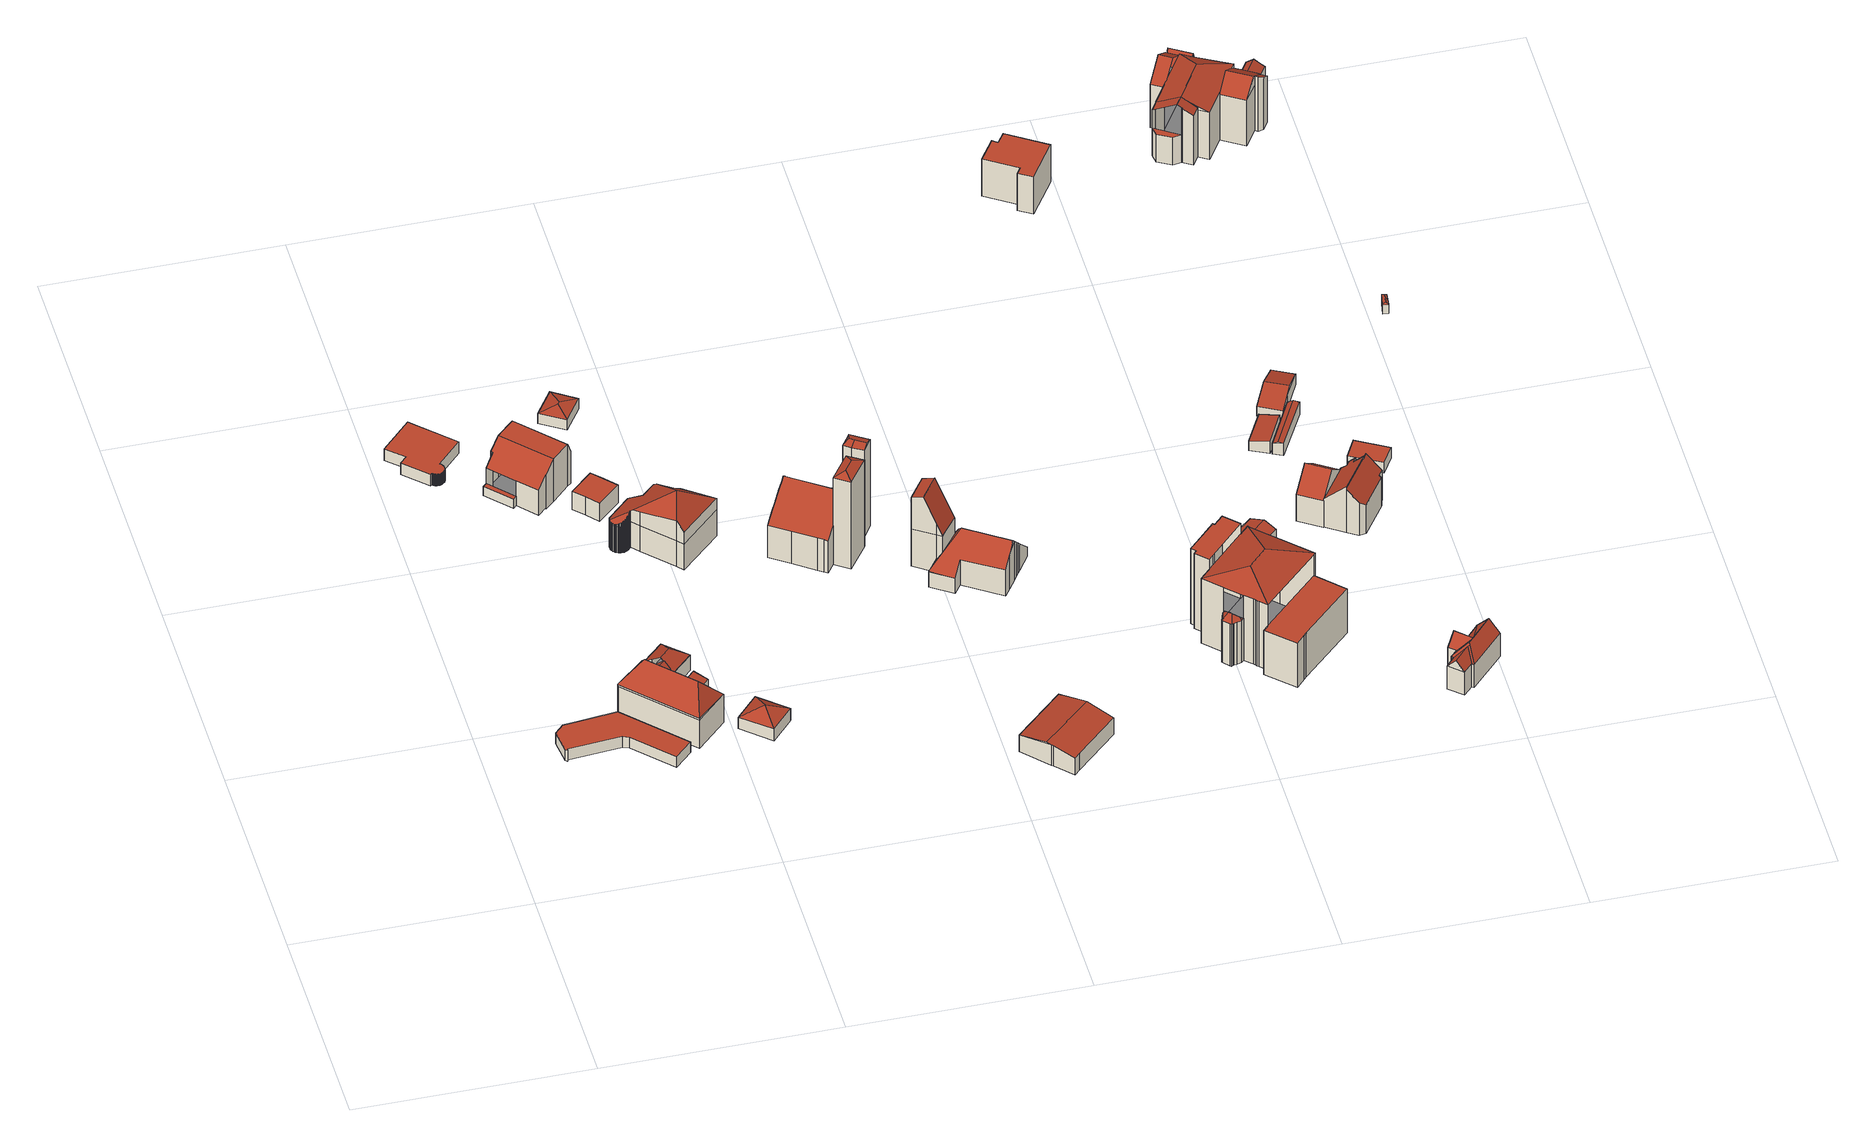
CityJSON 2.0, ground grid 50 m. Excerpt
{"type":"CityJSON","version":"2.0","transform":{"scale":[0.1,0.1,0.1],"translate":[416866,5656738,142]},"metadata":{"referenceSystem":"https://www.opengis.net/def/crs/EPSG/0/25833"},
"CityObjects":{
"building1":{"type":"Building","attributes":{"Dachtyp_tdc":"tdcPolyFlatRoof","Gemeindeschluessel":14612000,"Dachneigung":0,"QualitaetDacherkennung":47,"Geometrietyp2DReferenz":"3000","measuredHeight":2.87,"function":"31001_9998","roofType":"1000"},"geometry":[{"type":"Solid","lod":"2","boundaries":[[[[0,1,2,3]],[[1,4,5,2]],[[4,6,7,5]],[[6,8,9,7]],[[8,10,11,9]],[[10,12,13,11]],[[12,14,15,13]],[[14,16,17,15]],[[16,18,19,17]],[[18,0,3,19]],[[18,16,14,12,10,8,6,4,1,0]],[[3,2,5,7,9,11,13,15,17,19]]]],"semantics":{"surfaces":[{"type":"WallSurface"},{"type":"RoofSurface"},{"type":"GroundSurface"}],"values":[[0,0,0,0,0,0,0,0,0,0,1,2]]}}]},
"building2":{"type":"Building","attributes":{"Dachtyp_tdc":"tdcPolyFlatRoof","Gemeindeschluessel":14612000,"Dachneigung":0,"QualitaetDacherkennung":0,"Geometrietyp2DReferenz":"3000","BezugspunktDach":"2000","measuredHeight":3,"function":"31001_9998"},"geometry":[{"type":"MultiSurface","lod":"2","boundaries":[[[20,21,22,23,24,25,26,27,28,29,30,31,32,33,34,35,36,37,38,39,40,41,42,43,44,45,46,47,48,49,50,51,52,53,54,55,56,57,58,59,60,61,62,63,64,65,66,67,68,69,70,71,72,73]],[[73,72,74,75]],[[72,71,76,74]],[[71,70,77,76]],[[70,69,78,77]],[[69,68,79,78]],[[68,67,80,79]],[[67,66,81,80]],[[66,65,82,81]],[[65,64,83,82]],[[64,63,84,83]],[[63,62,85,84]],[[62,61,86,85]],[[61,60,87,86]],[[60,59,88,87]],[[59,58,89,88]],[[58,57,90,89]],[[57,56,91,90]],[[56,55,92,91]],[[55,54,93,92]],[[54,53,94,93]],[[53,52,95,94]],[[52,51,96,95]],[[51,50,97,96]],[[50,49,98,97]],[[49,48,99,98]],[[48,47,100,99]],[[47,46,101,100]],[[46,45,102,101]],[[45,44,103,102]],[[44,43,104,103]],[[43,42,105,104]],[[42,41,106,105]],[[41,40,107,106]],[[40,39,108,107]],[[39,38,109,108]],[[38,37,110,109]],[[37,36,111,110]],[[36,35,112,111]],[[35,34,113,112]],[[34,33,114,113]],[[33,32,115,114]],[[32,31,116,115]],[[31,30,117,116]],[[30,29,118,117]],[[29,28,119,118]],[[28,27,120,119]],[[27,26,121,120]],[[26,25,122,121]],[[25,24,123,122]],[[24,23,124,123]],[[23,22,125,124]],[[22,21,126,125]],[[21,20,127,126]],[[20,73,75,127]],[[75,74,76,77,78,79,80,81,82,83,84,85,86,87,88,89,90,91,92,93,94,95,96,97,98,99,100,101,102,103,104,105,106,107,108,109,110,111,112,113,114,115,116,117,118,119,120,121,122,123,124,125,126,127]]],"semantics":{"surfaces":[{"type":"RoofSurface"},{"type":"WallSurface"},{"type":"GroundSurface"}],"values":[0,1,1,1,1,1,1,1,1,1,1,1,1,1,1,1,1,1,1,1,1,1,1,1,1,1,1,1,1,1,1,1,1,1,1,1,1,1,1,1,1,1,1,1,1,1,1,1,1,1,1,1,1,1,1,2]}}]},
"building3":{"type":"Building","attributes":{"Gemeindeschluessel":14612000,"Geometrietyp2DReferenz":"3000","function":"31001_9998","roofType":"9999"},"children":["building3-1","building3-2","building3-3"]},
"building3-1":{"type":"BuildingPart","attributes":{"Dachtyp_tdc":"tdcHipAndGableRoof","Dachneigung":36.96,"QualitaetDacherkennung":63,"Geometrietyp2DReferenz":"3000","measuredHeight":6.62,"roofType":"5000"},"parents":["building3"],"geometry":[{"type":"MultiSurface","lod":"2","boundaries":[[[128,129,130,131]],[[129,132,133,130]],[[134,135,136,137,138]],[[135,128,131,136]],[[139,128,140]],[[128,135,141,142,140]],[[143,139,140,142,144,145]],[[129,139,143,132]],[[134,141,135]],[[128,139,129]],[[131,130,133,137,136]]],"semantics":{"surfaces":[{"type":"WallSurface"},{"type":"RoofSurface"},{"type":"GroundSurface"}],"values":[0,0,0,0,1,1,1,0,0,0,2]}}]},
"building3-2":{"type":"BuildingPart","attributes":{"Dachtyp_tdc":"tdcGableRoof","Dachneigung":42.47,"QualitaetDacherkennung":65,"Geometrietyp2DReferenz":"3000","measuredHeight":6.14,"roofType":"3100"},"parents":["building3"],"geometry":[{"type":"MultiSurface","lod":"2","boundaries":[[[146,138,137,147]],[[143,148,149,133,132]],[[138,146,150,151,144,152]],[[148,143,145,151,150]],[[147,137,133,149]]],"semantics":{"surfaces":[{"type":"WallSurface"},{"type":"RoofSurface"},{"type":"GroundSurface"}],"values":[0,0,1,1,2]}}]},
"building3-3":{"type":"BuildingPart","attributes":{"Dachtyp_tdc":"tdcHipRoof","Dachneigung":49.27,"QualitaetDacherkennung":69,"Geometrietyp2DReferenz":"3000","measuredHeight":12.83,"roofType":"3200"},"parents":["building3"],"geometry":[{"type":"MultiSurface","lod":"2","boundaries":[[[153,154,146,147,155]],[[156,157,158,149,148]],[[157,159,160,158]],[[159,161,162,160]],[[161,163,164,162]],[[163,153,155,164]],[[154,165,166]],[[167,161,168]],[[165,167,168,166]],[[161,159,157,156,154,166,168]],[[161,167,163]],[[163,167,165,153]],[[153,165,154]],[[155,147,149,158,160,162,164]]],"semantics":{"surfaces":[{"type":"WallSurface"},{"type":"RoofSurface"},{"type":"GroundSurface"}],"values":[0,0,0,0,0,0,1,1,1,1,0,0,0,2]}}]},
"building4":{"type":"Building","attributes":{"Dachtyp_tdc":"tdcGableRoof","Gemeindeschluessel":14612000,"Dachneigung":67.98,"QualitaetDacherkennung":19,"Geometrietyp2DReferenz":"3000","measuredHeight":6.85,"function":"31001_9998","roofType":"3100"},"geometry":[{"type":"Solid","lod":"2","boundaries":[[[[169,170,171,172]],[[170,173,174,171]],[[173,175,176,174]],[[175,169,172,176]],[[173,170,177]],[[169,175,178]],[[170,169,178,177]],[[175,173,177,178]],[[172,171,174,176]]]],"semantics":{"surfaces":[{"type":"WallSurface"},{"type":"RoofSurface"},{"type":"GroundSurface"}],"values":[[0,0,0,0,0,0,1,1,2]]}}]},
"building5":{"type":"Building","attributes":{"Gemeindeschluessel":14612000,"Geometrietyp2DReferenz":"3000","function":"31001_9998","roofType":"9999"},"children":["building5-1","building5-2"]},
"building5-1":{"type":"BuildingPart","attributes":{"Dachtyp_tdc":"tdcPolyFlatRoof","Dachneigung":0,"QualitaetDacherkennung":47,"Geometrietyp2DReferenz":"3000","measuredHeight":2.46,"roofType":"1000"},"parents":["building5"],"geometry":[{"type":"MultiSurface","lod":"2","boundaries":[[[179,180,181,182]],[[180,183,184,181]],[[183,185,186,184]],[[185,183,180,179]],[[182,181,184,186]]],"semantics":{"surfaces":[{"type":"WallSurface"},{"type":"RoofSurface"},{"type":"GroundSurface"}],"values":[0,0,0,1,2]}}]},
"building5-2":{"type":"BuildingPart","attributes":{"Dachtyp_tdc":"tdcCutGableRoof","Dachneigung":41.18,"QualitaetDacherkennung":24,"Geometrietyp2DReferenz":"3000","measuredHeight":10.98,"roofType":"9999"},"parents":["building5"],"geometry":[{"type":"MultiSurface","lod":"2","boundaries":[[[187,188,189,190]],[[188,191,192,189]],[[191,193,179,182,192]],[[194,195,196,186,185]],[[195,197,198,196]],[[197,199,200,198]],[[199,201,202,200]],[[201,203,204,202]],[[203,205,206,204]],[[205,207,208,206]],[[207,209,210,208]],[[209,187,190,210]],[[199,197,195,194,193,191,188,187,209]],[[207,205,203,201]],[[209,207,201,199]],[[190,189,192,182,186,196,198,200,202,204,206,208,210]]],"semantics":{"surfaces":[{"type":"WallSurface"},{"type":"RoofSurface"},{"type":"GroundSurface"}],"values":[0,0,0,0,0,0,0,0,0,0,0,0,1,1,1,2]}}]},
"building6":{"type":"Building","attributes":{"Dachtyp_tdc":"tdcTentRoof","Gemeindeschluessel":14612000,"Dachneigung":27.76,"QualitaetDacherkennung":77,"Geometrietyp2DReferenz":"3000","measuredHeight":5.11,"function":"31001_9998","roofType":"3500"},"geometry":[{"type":"Solid","lod":"2","boundaries":[[[[211,212,213,214]],[[212,215,216,213]],[[215,217,218,216]],[[217,211,214,218]],[[212,211,219]],[[215,212,219]],[[217,215,219]],[[211,217,219]],[[214,213,216,218]]]],"semantics":{"surfaces":[{"type":"WallSurface"},{"type":"RoofSurface"},{"type":"GroundSurface"}],"values":[[0,0,0,0,1,1,1,1,2]]}}]},
"building7":{"type":"Building","attributes":{"Dachtyp_tdc":"tdcPolyFlatRoof","Gemeindeschluessel":14612000,"Dachneigung":0,"QualitaetDacherkennung":71,"Geometrietyp2DReferenz":"3000","measuredHeight":4.69,"function":"31001_9998","roofType":"1000"},"geometry":[{"type":"Solid","lod":"2","boundaries":[[[[220,221,222,223]],[[221,224,225,222]],[[224,226,227,225]],[[226,228,229,227]],[[228,230,231,229]],[[230,220,223,231]],[[230,228,226,224,221,220]],[[223,222,225,227,229,231]]]],"semantics":{"surfaces":[{"type":"WallSurface"},{"type":"RoofSurface"},{"type":"GroundSurface"}],"values":[[0,0,0,0,0,0,1,2]]}}]},
"building8":{"type":"Building","attributes":{"Dachtyp_tdc":"tdcFreeFormRoof","Gemeindeschluessel":14612000,"Dachneigung":14.37,"QualitaetDacherkennung":17,"Geometrietyp2DReferenz":"3000","measuredHeight":3.48,"function":"31001_9998","roofType":"5000"},"geometry":[{"type":"Solid","lod":"2","boundaries":[[[[232,233,234,235]],[[233,236,237,234]],[[236,238,239,237]],[[238,232,235,239]],[[240,241,238,236]],[[240,236,233]],[[241,240,233,232]],[[241,232,238]],[[235,234,237,239]]]],"semantics":{"surfaces":[{"type":"WallSurface"},{"type":"RoofSurface"},{"type":"GroundSurface"}],"values":[[0,0,0,0,1,1,1,1,2]]}}]},
"building9":{"type":"Building","attributes":{"Dachtyp_tdc":"tdcFreeFormRoof","Gemeindeschluessel":14612000,"Dachneigung":35.08,"QualitaetDacherkennung":24,"Geometrietyp2DReferenz":"3000","measuredHeight":15.14,"function":"31001_9998","roofType":"5000"},"geometry":[{"type":"Solid","lod":"2","boundaries":[[[[242,243,244,245]],[[243,246,247,244]],[[246,248,249,247]],[[248,250,251,249]],[[250,252,253,251]],[[252,254,255,253]],[[254,256,257,255]],[[256,258,259,257]],[[258,260,261,259]],[[260,262,263,261]],[[262,264,265,263]],[[264,266,267,265]],[[266,268,269,267]],[[268,270,271,269]],[[270,272,273,271]],[[272,274,275,273]],[[274,276,277,275]],[[276,278,279,277]],[[278,280,281,279]],[[280,282,283,281]],[[282,284,285,283]],[[284,286,287,285]],[[286,288,289,287]],[[288,290,291,289]],[[290,292,293,291]],[[292,294,295,293]],[[294,296,297,295]],[[296,298,299,297]],[[298,300,301,299]],[[300,302,303,301]],[[284,304,305,286]],[[286,305,306,288]],[[288,306,307,290]],[[290,307,308,292]],[[292,308,309,294]],[[294,309,310,296]],[[296,310,311,298]],[[298,311,312,300]],[[300,312,313,302]],[[302,313,314,315]],[[315,314,316,317]],[[317,316,318,319]],[[319,318,320,321]],[[321,320,322,323]],[[323,322,324,325]],[[325,324,326,327]],[[327,326,328,329]],[[254,330,331,256]],[[332,333,334,335]],[[333,336,337,334]],[[336,338,339,337]],[[338,242,245,339]],[[302,315,340,303]],[[315,317,341,340]],[[317,319,342,341]],[[319,321,343,342]],[[321,323,344,343]],[[323,325,345,344]],[[325,327,346,345]],[[327,329,347,346]],[[329,348,349,347]],[[348,350,351,349]],[[350,352,353,351]],[[352,354,355,353]],[[354,356,357,355]],[[356,358,359,357]],[[358,360,361,359]],[[360,362,363,361]],[[362,364,365,363]],[[364,366,367,365]],[[366,368,369,367]],[[368,332,335,369]],[[243,370,371,246]],[[242,372,370,243]],[[338,373,372,242]],[[336,374,373,338]],[[333,375,376,374,336]],[[252,377,330,254]],[[329,328,378,348]],[[348,378,379,350]],[[350,379,380,352]],[[352,380,381,354]],[[354,381,382,356]],[[356,382,383,358]],[[358,383,384,360]],[[360,384,385,362]],[[362,385,386,364]],[[368,387,332]],[[377,388,389,390,376,375,387,368,366,386,385,384,383,382,381,380,379,378,328,330]],[[373,374,376,390,372]],[[372,390,371,370]],[[331,330,328,326,324,322,320,318,316,314,313,312,311,310,309,308,307,306,305,304,391,392,393,394,395,396,397,398,399,400,401,402,403,404]],[[389,405,371,390]],[[246,371,405,248]],[[248,405,389,388,250]],[[256,331,404,258]],[[258,404,403,260]],[[260,403,402,262]],[[262,402,401,264]],[[264,401,400,266]],[[266,400,399,268]],[[399,398,268]],[[268,398,397,270]],[[270,397,396,272]],[[272,396,395,274]],[[274,395,394,276]],[[276,394,393,278]],[[278,393,392,280]],[[280,392,391,282]],[[282,391,304,284]],[[250,388,377,252]],[[364,386,366]],[[335,334,337,339,245,244,247,249,251,253,255,257,259,261,263,265,267,269,271,273,275,277,279,281,283,285,287,289,291,293,295,297,299,301,303,340,341,342,343,344,345,346,347,349,351,353,355,357,359,361,363,365,367,369]],[[332,387,375,333]]]],"semantics":{"surfaces":[{"type":"WallSurface"},{"type":"RoofSurface"},{"type":"GroundSurface"}],"values":[[0,0,0,0,0,0,0,0,0,0,0,0,0,0,0,0,0,0,0,0,0,0,0,0,0,0,0,0,0,0,0,0,0,0,0,0,0,0,0,0,0,0,0,0,0,0,0,0,0,0,0,0,0,0,0,0,0,0,0,0,0,0,0,0,0,0,0,0,0,0,0,0,0,0,0,0,0,0,0,0,0,0,0,0,0,0,0,0,1,1,1,1,1,0,0,0,0,0,0,0,0,0,0,0,0,0,0,0,0,0,0,0,2,0]]}}]},
"building10":{"type":"Building","attributes":{"Gemeindeschluessel":14612000,"Geometrietyp2DReferenz":"3000","function":"31001_9998","roofType":"9999"},"children":["building10-1","building10-2"]},
"building10-1":{"type":"BuildingPart","attributes":{"Dachtyp_tdc":"tdcGableRoof","Dachneigung":31.93,"QualitaetDacherkennung":18,"Geometrietyp2DReferenz":"3000","measuredHeight":13.85,"roofType":"3100"},"parents":["building10"],"geometry":[{"type":"MultiSurface","lod":"2","boundaries":[[[406,407,408,409]],[[407,410,411,408]],[[410,412,413,411]],[[412,414,415,413]],[[414,416,417,415]],[[416,418,419,417]],[[418,420,421,419]],[[420,422,423,421]],[[422,424,425,423]],[[424,426,427,425]],[[426,428,429,427]],[[428,430,431,429]],[[430,432,433,431]],[[432,434,435,433]],[[434,436,437,435]],[[438,439,440,441]],[[439,406,409,440]],[[442,436,434,432,430,428,426,424]],[[424,422,420,418,416,414,412,410,407,406,439,438,442]],[[409,408,411,413,415,417,419,421,423,425,427,429,431,433,435,437,443,441,440]]],"semantics":{"surfaces":[{"type":"WallSurface"},{"type":"RoofSurface"},{"type":"GroundSurface"}],"values":[0,0,0,0,0,0,0,0,0,0,0,0,0,0,0,0,0,1,1,2]}}]},
"building10-2":{"type":"BuildingPart","attributes":{"Dachtyp_tdc":"tdcFreeFormRoof","Dachneigung":26.96,"QualitaetDacherkennung":7,"Geometrietyp2DReferenz":"3000","measuredHeight":23.5,"roofType":"5000"},"parents":["building10"],"geometry":[{"type":"MultiSurface","lod":"2","boundaries":[[[444,445,438,441,446]],[[447,448,449,437,436]],[[448,450,451,449]],[[450,444,446,451]],[[452,445,444]],[[453,452,444,450]],[[450,448,454,453]],[[454,447,445,452,453]],[[447,454,448]],[[446,441,443,437,449,451]]],"semantics":{"surfaces":[{"type":"WallSurface"},{"type":"RoofSurface"},{"type":"GroundSurface"}],"values":[0,0,0,0,1,1,1,1,0,2]}}]},
"building11":{"type":"Building","attributes":{"Dachtyp_tdc":"tdcFreeFormRoof","Gemeindeschluessel":14612000,"Dachneigung":19.35,"QualitaetDacherkennung":6,"Geometrietyp2DReferenz":"3000","measuredHeight":23.19,"function":"31001_9998","roofType":"5000"},"geometry":[{"type":"Solid","lod":"2","boundaries":[[[[455,456,457,458]],[[456,459,460,457]],[[459,461,462,460]],[[461,463,464,462]],[[463,465,466,464]],[[465,455,458,466]],[[467,468,465,463]],[[467,463,461]],[[469,468,467,461,459]],[[456,469,459]],[[469,456,455]],[[468,469,455,465]],[[458,457,460,462,464,466]]]],"semantics":{"surfaces":[{"type":"WallSurface"},{"type":"RoofSurface"},{"type":"GroundSurface"}],"values":[[0,0,0,0,0,0,1,0,1,1,1,1,2]]}}]},
"building12":{"type":"Building","attributes":{"Dachtyp_tdc":"tdcFreeFormRoof","Gemeindeschluessel":14612000,"Dachneigung":11.47,"QualitaetDacherkennung":89,"Geometrietyp2DReferenz":"3000","measuredHeight":5.58,"function":"31001_9998","roofType":"5000"},"geometry":[{"type":"Solid","lod":"2","boundaries":[[[[470,471,472,473]],[[471,474,475,472]],[[474,476,477,475]],[[476,478,479,477]],[[478,480,481,479]],[[480,482,483,481]],[[482,470,473,483]],[[484,485,471,470]],[[476,474,485,484,482,480,478]],[[470,482,484]],[[474,471,485]],[[473,472,475,477,479,481,483]]]],"semantics":{"surfaces":[{"type":"WallSurface"},{"type":"RoofSurface"},{"type":"GroundSurface"}],"values":[[0,0,0,0,0,0,0,1,1,0,0,2]]}}]},
"building13":{"type":"Building","attributes":{"Dachtyp_tdc":"tdcGableRoof","Gemeindeschluessel":14612000,"Dachneigung":65.42,"QualitaetDacherkennung":4,"Geometrietyp2DReferenz":"3000","measuredHeight":18.84,"function":"31001_9998","roofType":"3100"},"geometry":[{"type":"Solid","lod":"2","boundaries":[[[[486,487,488,489]],[[487,490,491,488]],[[490,492,493,491]],[[492,494,495,493]],[[496,497,498,499]],[[487,498,497,500,501]],[[490,501,500,492]],[[487,501,490]],[[492,500,497,496,494]],[[486,499,498,487]],[[494,496,499,486]],[[489,488,491,493,495]],[[494,486,489,495]]]],"semantics":{"surfaces":[{"type":"WallSurface"},{"type":"RoofSurface"},{"type":"GroundSurface"}],"values":[[0,0,0,0,1,1,0,0,0,0,0,2,0]]}}]},
"building14":{"type":"Building","attributes":{"Dachtyp_tdc":"tdcFreeFormRoof","Gemeindeschluessel":14612000,"Dachneigung":46.13,"QualitaetDacherkennung":40,"Geometrietyp2DReferenz":"3000","measuredHeight":11.03,"function":"31001_9998","roofType":"5000"},"geometry":[{"type":"Solid","lod":"2","boundaries":[[[[502,503,504,505]],[[503,506,507,504]],[[506,508,509,507]],[[508,510,511,509]],[[510,512,513,511]],[[512,514,515,513]],[[514,516,517,515]],[[516,518,519,517]],[[518,520,521,519]],[[520,522,523,521]],[[522,524,525,523]],[[524,526,527,525]],[[526,528,529,527]],[[528,530,531,529]],[[530,532,533,531]],[[532,534,535,533]],[[534,502,505,535]],[[536,537,508,506,503,502,538]],[[528,539,536,538,534,532,530]],[[522,520,518,516,514,512,510,537,536,539,526,524]],[[528,526,539]],[[502,534,538]],[[510,508,537]],[[505,504,507,509,511,513,515,517,519,521,523,525,527,529,531,533,535]]]],"semantics":{"surfaces":[{"type":"WallSurface"},{"type":"RoofSurface"},{"type":"GroundSurface"}],"values":[[0,0,0,0,0,0,0,0,0,0,0,0,0,0,0,0,0,1,1,1,0,0,0,2]]}}]},
"building15":{"type":"Building","attributes":{"Gemeindeschluessel":14612000,"Geometrietyp2DReferenz":"3000","function":"31001_9998","roofType":"9999"},"children":["building15-1","building15-2","building15-3","building15-4"]},
"building15-1":{"type":"BuildingPart","attributes":{"Dachtyp_tdc":"tdcHipRoof","Dachneigung":16.93,"QualitaetDacherkennung":42,"Geometrietyp2DReferenz":"3000","measuredHeight":19.26,"roofType":"3200"},"parents":["building15"],"geometry":[{"type":"MultiSurface","lod":"2","boundaries":[[[540,541,542,543,544]],[[541,545,546,542]],[[545,547,548,546]],[[547,549,550,548]],[[549,551,552,550]],[[551,553,552]],[[554,555,556]],[[554,557,558,555]],[[557,559,560,558]],[[561,562,563,564]],[[562,565,566,563]],[[565,567,568,566]],[[567,569,570,568]],[[569,571,572,570]],[[571,573,574,572]],[[573,575,574]],[[571,569,567,565,562,576]],[[557,554,551,549,547,545,541,540,577]],[[562,561,559,557,577,576]],[[540,573,571,576,577]],[[543,542,546,548,550,552,578,555,558,560,564,563,566,568,570,572,574]]],"semantics":{"surfaces":[{"type":"WallSurface"},{"type":"RoofSurface"},{"type":"GroundSurface"}],"values":[0,0,0,0,0,0,0,0,0,0,0,0,0,0,0,0,1,1,1,1,2]}}]},
"building15-2":{"type":"BuildingPart","attributes":{"Dachtyp_tdc":"tdcPolyFlatRoof","Dachneigung":0,"QualitaetDacherkennung":22,"Geometrietyp2DReferenz":"3000","measuredHeight":19.57,"roofType":"1000"},"parents":["building15"],"geometry":[{"type":"MultiSurface","lod":"2","boundaries":[[[579,580,581,560,559]],[[580,582,583,581]],[[582,584,585,583]],[[584,586,587,585]],[[586,588,589,587]],[[588,590,591,589]],[[590,592,593,591]],[[592,594,595,593]],[[594,596,561,564,595]],[[594,592,590,588,586,584,582,580,579,596]],[[564,560,581,583,585,587,589,591,593,595]]],"semantics":{"surfaces":[{"type":"WallSurface"},{"type":"RoofSurface"},{"type":"GroundSurface"}],"values":[0,0,0,0,0,0,0,0,0,1,2]}}]},
"building15-3":{"type":"BuildingPart","attributes":{"Dachtyp_tdc":"tdcPolyFlatRoof","Dachneigung":0,"QualitaetDacherkennung":40,"Geometrietyp2DReferenz":"3000","measuredHeight":11.46,"roofType":"1000"},"parents":["building15"],"geometry":[{"type":"MultiSurface","lod":"2","boundaries":[[[597,598,599,600]],[[598,601,602,599]],[[601,603,604,602]],[[603,605,606,604]],[[605,544,543,606]],[[575,597,600,574]],[[575,544,605,603,601,598,597]],[[600,599,602,604,606,543,574]]],"semantics":{"surfaces":[{"type":"WallSurface"},{"type":"RoofSurface"},{"type":"GroundSurface"}],"values":[0,0,0,0,0,0,1,2]}}]},
"building15-4":{"type":"BuildingPart","attributes":{"Dachtyp_tdc":"tdcFreeFormRoof","Dachneigung":48.36,"QualitaetDacherkennung":9,"Geometrietyp2DReferenz":"3000","measuredHeight":12.35,"roofType":"5000"},"parents":["building15"],"geometry":[{"type":"MultiSurface","lod":"2","boundaries":[[[607,608,609,610]],[[608,611,612,609]],[[611,613,614,612]],[[613,615,616,614]],[[615,617,618,616]],[[617,619,620,618]],[[619,621,622,620]],[[621,623,624,622]],[[623,625,626,624]],[[625,627,628,626]],[[627,629,578,628]],[[553,630,631,552]],[[630,607,610,631]],[[629,556,629,627,632]],[[627,625,623,621,619,633,632]],[[619,617,615,613,634,633]],[[613,611,608,607,630,635,634]],[[630,553,635]],[[553,629,632,633,634,635]],[[610,609,612,614,616,618,620,622,624,626,628,578,555,578,552,631]]],"semantics":{"surfaces":[{"type":"WallSurface"},{"type":"RoofSurface"},{"type":"GroundSurface"}],"values":[0,0,0,0,0,0,0,0,0,0,0,0,0,1,1,1,1,1,1,2]}}]},
"building16":{"type":"Building","attributes":{"Dachtyp_tdc":"tdcFreeFormRoof","Gemeindeschluessel":14612000,"Dachneigung":20.62,"QualitaetDacherkennung":69,"Geometrietyp2DReferenz":"3000","measuredHeight":3.78,"function":"31001_9998","roofType":"5000"},"geometry":[{"type":"Solid","lod":"2","boundaries":[[[[636,637,638,639]],[[637,640,641,638]],[[640,642,643,641]],[[642,644,645,643]],[[644,646,647,645]],[[646,636,639,647]],[[648,649,644,642,640]],[[636,646,649,648,637]],[[646,644,649]],[[640,637,648]],[[639,638,641,643,645,647]]]],"semantics":{"surfaces":[{"type":"WallSurface"},{"type":"RoofSurface"},{"type":"GroundSurface"}],"values":[[0,0,0,0,0,0,1,1,0,0,2]]}}]},
"building17":{"type":"Building","attributes":{"Dachtyp_tdc":"tdcPolyFlatRoof","Gemeindeschluessel":14612000,"Dachneigung":0,"QualitaetDacherkennung":80,"Geometrietyp2DReferenz":"3000","measuredHeight":9.7,"function":"31001_9998","roofType":"1000"},"geometry":[{"type":"Solid","lod":"2","boundaries":[[[[650,651,652,653]],[[651,654,655,652]],[[654,656,657,655]],[[656,658,659,657]],[[658,660,661,659]],[[660,662,663,661]],[[662,664,665,663]],[[664,650,653,665]],[[664,662,660,658,656,654,651,650]],[[653,652,655,657,659,661,663,665]]]],"semantics":{"surfaces":[{"type":"WallSurface"},{"type":"RoofSurface"},{"type":"GroundSurface"}],"values":[[0,0,0,0,0,0,0,0,1,2]]}}]},
"building18":{"type":"Building","attributes":{"Dachtyp_tdc":"tdcGableRoof","Gemeindeschluessel":14612000,"Dachneigung":40.8,"QualitaetDacherkennung":71,"Geometrietyp2DReferenz":"3000","measuredHeight":11.22,"function":"31001_9998","roofType":"3100"},"geometry":[{"type":"Solid","lod":"2","boundaries":[[[[666,667,668,669]],[[667,670,671,668]],[[670,672,673,671]],[[672,666,669,673]],[[670,667,674]],[[666,672,675]],[[667,666,675,674]],[[672,670,674,675]],[[669,668,671,673]]]],"semantics":{"surfaces":[{"type":"WallSurface"},{"type":"RoofSurface"},{"type":"GroundSurface"}],"values":[[0,0,0,0,0,0,1,1,2]]}}]},
"building19":{"type":"Building","attributes":{"Dachtyp_tdc":"tdcPolyFlatRoof","Gemeindeschluessel":14612000,"Dachneigung":9.46,"QualitaetDacherkennung":85,"Geometrietyp2DReferenz":"3000","measuredHeight":3.09,"function":"31001_9998","roofType":"2100"},"geometry":[{"type":"Solid","lod":"2","boundaries":[[[[676,677,678,679]],[[677,680,681,678]],[[680,682,683,681]],[[682,676,679,683]],[[682,680,677,676]],[[679,678,681,683]]]],"semantics":{"surfaces":[{"type":"WallSurface"},{"type":"RoofSurface"},{"type":"GroundSurface"}],"values":[[0,0,0,0,1,2]]}}]},
"building20":{"type":"Building","attributes":{"Gemeindeschluessel":14612000,"Geometrietyp2DReferenz":"3000","function":"31001_9998","roofType":"9999"},"children":["building20-1","building20-2"]},
"building20-1":{"type":"BuildingPart","attributes":{"Dachtyp_tdc":"tdcPolyFlatRoof","Dachneigung":44.61,"QualitaetDacherkennung":46,"Geometrietyp2DReferenz":"3000","measuredHeight":11.86,"roofType":"2100"},"parents":["building20"],"geometry":[{"type":"MultiSurface","lod":"2","boundaries":[[[684,685,686,687,688]],[[685,689,690,686]],[[689,691,692,690]],[[691,693,694,692]],[[693,695,696,694]],[[695,697,698,696]],[[697,699,700,701,698]],[[699,697,695,693,691,689,685,684]],[[687,686,690,692,694,696,698,701]]],"semantics":{"surfaces":[{"type":"WallSurface"},{"type":"RoofSurface"},{"type":"GroundSurface"}],"values":[0,0,0,0,0,0,0,1,2]}}]},
"building20-2":{"type":"BuildingPart","attributes":{"Dachtyp_tdc":"tdcPolyFlatRoof","Dachneigung":44.9,"QualitaetDacherkennung":48,"Geometrietyp2DReferenz":"3000","measuredHeight":11.24,"roofType":"2100"},"parents":["building20"],"geometry":[{"type":"MultiSurface","lod":"2","boundaries":[[[702,688,687,703]],[[700,704,705,701]],[[706,707,708,709]],[[707,710,711,708]],[[710,702,703,711]],[[710,707,706,712,704,700,688,702]],[[703,687,701,705,713,709,708,711]],[[704,712,713,705]],[[712,706,709,713]]],"semantics":{"surfaces":[{"type":"WallSurface"},{"type":"RoofSurface"},{"type":"GroundSurface"}],"values":[0,0,0,0,0,1,2,0,0]}}]},
"building21":{"type":"Building","attributes":{"Dachtyp_tdc":"tdcFreeFormRoof","Gemeindeschluessel":14612000,"Dachneigung":29.61,"QualitaetDacherkennung":77,"Geometrietyp2DReferenz":"3000","measuredHeight":3.39,"function":"31001_9998","roofType":"5000"},"geometry":[{"type":"Solid","lod":"2","boundaries":[[[[714,715,716,717]],[[715,718,719,716]],[[718,720,721,719]],[[720,714,717,721]],[[715,714,722,723]],[[722,720,718,723]],[[718,715,723]],[[714,720,722]],[[717,716,719,721]]]],"semantics":{"surfaces":[{"type":"WallSurface"},{"type":"RoofSurface"},{"type":"GroundSurface"}],"values":[[0,0,0,0,1,1,0,0,2]]}}]},
"building22":{"type":"Building","attributes":{"Dachtyp_tdc":"tdcFreeFormRoof","Gemeindeschluessel":14612000,"Dachneigung":46.48,"QualitaetDacherkennung":48,"Geometrietyp2DReferenz":"3000","measuredHeight":8.74,"function":"31001_9998","roofType":"5000"},"geometry":[{"type":"Solid","lod":"2","boundaries":[[[[724,725,726,727]],[[725,728,729,726]],[[728,730,731,729]],[[730,732,733,731]],[[732,734,735,733]],[[734,736,737,735]],[[736,738,739,737]],[[738,740,741,739]],[[740,742,743,741]],[[742,744,745,743]],[[744,746,747,745]],[[746,724,727,747]],[[748,749,746,744]],[[748,744,742]],[[749,748,742,740]],[[724,746,749]],[[749,750,724]],[[749,751,750]],[[740,751,749]],[[751,740,738]],[[752,751,738,736]],[[753,754,752,736,734]],[[753,734,732]],[[754,753,732,730]],[[752,754,730,728]],[[750,751,752,728,725]],[[750,725,724]],[[727,726,729,731,733,735,737,739,741,743,745,747]]]],"semantics":{"surfaces":[{"type":"WallSurface"},{"type":"RoofSurface"},{"type":"GroundSurface"}],"values":[[0,0,0,0,0,0,0,0,0,0,0,0,1,0,1,1,1,1,1,1,1,1,0,1,1,1,0,2]]}}]},
"building23":{"type":"Building","attributes":{"Dachtyp_tdc":"tdcFreeFormRoof","Gemeindeschluessel":14612000,"Dachneigung":16.47,"QualitaetDacherkennung":59,"Geometrietyp2DReferenz":"3000","measuredHeight":4.18,"function":"31001_9998","roofType":"5000"},"geometry":[{"type":"Solid","lod":"2","boundaries":[[[[755,756,757,758]],[[756,759,760,757]],[[759,761,762,760]],[[761,763,764,762]],[[763,755,758,764]],[[756,755,765,766,759]],[[765,763,761,766]],[[755,763,765]],[[761,759,766]],[[758,757,760,762,764]]]],"semantics":{"surfaces":[{"type":"WallSurface"},{"type":"RoofSurface"},{"type":"GroundSurface"}],"values":[[0,0,0,0,0,1,1,0,0,2]]}}]},
"building24":{"type":"Building","attributes":{"Dachtyp_tdc":"tdcPolyFlatRoof","Gemeindeschluessel":14612000,"Dachneigung":0,"QualitaetDacherkennung":80,"Geometrietyp2DReferenz":"3000","measuredHeight":2.71,"function":"31001_9998","roofType":"1000"},"geometry":[{"type":"Solid","lod":"2","boundaries":[[[[767,768,769,770]],[[768,771,772,769]],[[771,773,774,772]],[[773,767,770,774]],[[773,771,768,767]],[[770,769,772,774]]]],"semantics":{"surfaces":[{"type":"WallSurface"},{"type":"RoofSurface"},{"type":"GroundSurface"}],"values":[[0,0,0,0,1,2]]}}]},
"building25":{"type":"Building","attributes":{"Gemeindeschluessel":14612000,"Geometrietyp2DReferenz":"3000","function":"31001_9998","roofType":"9999"},"children":["building25-1","building25-2","building25-3","building25-4","building25-5","building25-6","building25-7","building25-8"]},
"building25-1":{"type":"BuildingPart","attributes":{"Dachtyp_tdc":"tdcGableRoof","Dachneigung":35.29,"QualitaetDacherkennung":83,"Geometrietyp2DReferenz":"3000","measuredHeight":14.83,"roofType":"3100"},"parents":["building25"],"geometry":[{"type":"MultiSurface","lod":"2","boundaries":[[[775,776,777,778,779,780]],[[781,782,783,784]],[[782,785,786,783]],[[787,788,789,790,791]],[[775,788,787,792,793,794,795,776]],[[782,794,793,796,785]],[[781,795,794,782]],[[790,797,779,778,784,783,786,791]]],"semantics":{"surfaces":[{"type":"WallSurface"},{"type":"RoofSurface"},{"type":"GroundSurface"}],"values":[0,0,0,0,1,1,0,2]}}]},
"building25-2":{"type":"BuildingPart","attributes":{"Dachtyp_tdc":"tdcPolyFlatRoof","Dachneigung":0,"QualitaetDacherkennung":64,"Geometrietyp2DReferenz":"3000","measuredHeight":7.22,"roofType":"1000"},"parents":["building25"],"geometry":[{"type":"MultiSurface","lod":"2","boundaries":[[[798,799,800,801]],[[799,802,803,800]],[[802,804,805,803]],[[804,806,807,805]],[[804,802,799,798,808,806]],[[807,809,801,800,803,805]]],"semantics":{"surfaces":[{"type":"WallSurface"},{"type":"RoofSurface"},{"type":"GroundSurface"}],"values":[0,0,0,0,1,2]}}]},
"building25-3":{"type":"BuildingPart","attributes":{"Dachtyp_tdc":"tdcGableRoof","Dachneigung":34.74,"QualitaetDacherkennung":61,"Geometrietyp2DReferenz":"3000","measuredHeight":10.23,"roofType":"3100"},"parents":["building25"],"geometry":[{"type":"MultiSurface","lod":"2","boundaries":[[[789,810,811,790]],[[810,812,813,811]],[[812,814,815,813]],[[814,816,817,815]],[[816,818,819,817]],[[818,780,779,819]],[[814,812,810,789,820]],[[820,780,818,816,814]],[[779,797,790,811,813,815,817,819]]],"semantics":{"surfaces":[{"type":"WallSurface"},{"type":"RoofSurface"},{"type":"GroundSurface"}],"values":[0,0,0,0,0,0,1,1,2]}}]},
"building25-4":{"type":"BuildingPart","attributes":{"Dachtyp_tdc":"tdcHipAndGableRoof","Dachneigung":20.42,"QualitaetDacherkennung":42,"Geometrietyp2DReferenz":"3000","measuredHeight":14.66,"roofType":"5000"},"parents":["building25"],"geometry":[{"type":"MultiSurface","lod":"2","boundaries":[[[821,822,787,791,823,824]],[[825,826,827,786,785]],[[826,828,829,827]],[[830,831,832,833,834,835]],[[822,821,836,837]],[[836,838,839,831,830,840,841,837]],[[826,825,796,792,822,837,841,842,843]],[[826,843,844,828]],[[833,845,823,791,786,827,829,846,834]]],"semantics":{"surfaces":[{"type":"WallSurface"},{"type":"RoofSurface"},{"type":"GroundSurface"}],"values":[0,0,0,0,1,1,1,0,2]}}]},
"building25-5":{"type":"BuildingPart","attributes":{"Dachtyp_tdc":"tdcGableRoof","Dachneigung":29.68,"QualitaetDacherkennung":51,"Geometrietyp2DReferenz":"3000","measuredHeight":14.84,"roofType":"3100"},"parents":["building25"],"geometry":[{"type":"MultiSurface","lod":"2","boundaries":[[[847,848,798,801,800]],[[849,835,834,807,806]],[[844,850,851,829,828]],[[850,847,800,851]],[[852,840,853,835,849,854]],[[854,848,847,850,844,842,852]],[[800,801,809,807,834,846,829,851]]],"semantics":{"surfaces":[{"type":"WallSurface"},{"type":"RoofSurface"},{"type":"GroundSurface"}],"values":[0,0,0,0,1,1,2]}}]},
"building25-6":{"type":"BuildingPart","attributes":{"Dachtyp_tdc":"tdcPolyFlatRoof","Dachneigung":35.61,"QualitaetDacherkennung":70,"Geometrietyp2DReferenz":"3000","measuredHeight":14.26,"roofType":"2100"},"parents":["building25"],"geometry":[{"type":"MultiSurface","lod":"2","boundaries":[[[855,856,857,858]],[[856,795,781,784,857]],[[777,859,860,778]],[[859,861,862,860]],[[861,855,858,862]],[[861,859,777,863,795,856,855]],[[858,857,784,778,860,862]]],"semantics":{"surfaces":[{"type":"WallSurface"},{"type":"RoofSurface"},{"type":"GroundSurface"}],"values":[0,0,0,0,0,1,2]}}]},
"building25-7":{"type":"BuildingPart","attributes":{"Dachtyp_tdc":"tdcFreeFormRoof","Dachneigung":66.02,"QualitaetDacherkennung":16,"Geometrietyp2DReferenz":"3000","measuredHeight":11.58,"roofType":"5000"},"parents":["building25"],"geometry":[{"type":"MultiSurface","lod":"2","boundaries":[[[864,865,866,867]],[[865,868,869,866]],[[868,870,871,869]],[[870,872,873,871]],[[872,874,875,873]],[[874,824,823,875]],[[876,864,867,877]],[[874,872,870,868,865,864]],[[864,876,878,824,874]],[[867,866,869,871,873,875,823,845,877]]],"semantics":{"surfaces":[{"type":"WallSurface"},{"type":"RoofSurface"},{"type":"GroundSurface"}],"values":[0,0,0,0,0,0,0,1,1,2]}}]},
"building25-8":{"type":"BuildingPart","attributes":{"Dachtyp_tdc":"tdcGableRoof","Dachneigung":35.71,"QualitaetDacherkennung":62,"Geometrietyp2DReferenz":"3000","measuredHeight":14.87,"roofType":"3100"},"parents":["building25"],"geometry":[{"type":"MultiSurface","lod":"2","boundaries":[[[879,880,876,877,881]],[[832,879,881,833]],[[832,839,882,883,879]],[[880,883,882,838,884]],[[879,883,880]],[[881,877,845,833]]],"semantics":{"surfaces":[{"type":"WallSurface"},{"type":"RoofSurface"},{"type":"GroundSurface"}],"values":[0,0,1,1,0,2]}}]},
"building26":{"type":"Building","attributes":{"Dachtyp_tdc":"tdcFreeFormRoof","Gemeindeschluessel":14612000,"Dachneigung":32.71,"QualitaetDacherkennung":59,"Geometrietyp2DReferenz":"3000","measuredHeight":2.72,"function":"31001_9998","roofType":"5000"},"geometry":[{"type":"Solid","lod":"2","boundaries":[[[[885,886,887]],[[888,889,885,887,890]],[[888,890,891]],[[889,888,891,892]],[[893,894,895,896,897]],[[891,890,894,893]],[[890,887,895,894]],[[887,886,896,895]],[[886,892,897,896]],[[892,891,893,897]],[[885,889,892,886]]]],"semantics":{"surfaces":[{"type":"RoofSurface"},{"type":"GroundSurface"},{"type":"WallSurface"}],"values":[[0,0,0,0,1,2,2,2,2,2,0]]}}]}
},
"vertices":[
[270,379,58],[158,369,58],[158,369,30],[270,379,30],[157,365,58],[157,365,30],[153,368,58],[153,368,30],[147,421,58],[147,421,30],[166,440,58],[166,440,30],[280,452,58],[280,452,30],[396,331,58],[396,331,30],[359,295,58],[359,295,30],[284,373,58],[284,373,30],
[107,1153,121],[107,1154,121],[108,1155,121],[108,1156,121],[109,1157,121],[109,1158,121],[109,1159,121],[109,1161,121],[109,1162,121],[109,1163,121],[109,1164,121],[109,1165,121],[109,1166,121],[109,1167,121],[108,1168,121],[108,1169,121],[107,1170,121],[107,1171,121],[106,1172,121],[106,1173,121],[105,1174,121],[104,1174,121],[103,1175,121],[155,1229,121],[72,1310,121],[9,1245,121],[44,1211,121],[30,1197,121],[79,1150,121],[81,1152,121],[82,1152,121],[83,1151,121],[84,1150,121],[85,1149,121],[86,1149,121],[87,1148,121],[88,1148,121],[89,1147,121],[90,1147,121],[91,1147,121],[92,1147,121],[93,1147,121],[94,1147,121],[95,1147,121],[96,1147,121],[97,1147,121],[99,1147,121],[100,1148,121],[101,1148,121],[102,1149,121],[103,1150,121],[104,1151,121],[105,1152,121],[106,1153,121],[105,1152,91],[106,1153,91],[104,1151,91],[103,1150,91],[102,1149,91],[101,1148,91],[100,1148,91],[99,1147,91],[97,1147,91],[96,1147,91],[95,1147,91],[94,1147,91],[93,1147,91],[92,1147,91],[91,1147,91],[90,1147,91],[89,1147,91],[88,1148,91],[87,1148,91],[86,1149,91],[85,1149,91],[84,1150,91],[83,1151,91],[82,1152,91],[81,1152,91],[79,1150,91],[30,1197,91],[44,1211,91],[9,1245,91],[72,1310,91],[155,1229,91],[103,1175,91],[104,1174,91],[105,1174,91],[106,1173,91],[106,1172,91],[107,1171,91],[107,1170,91],[108,1169,91],[108,1168,91],[109,1167,91],[109,1166,91],[109,1165,91],[109,1164,91],[109,1163,91],[109,1162,91],[109,1161,91],[109,1159,91],[109,1158,91],[109,1157,91],[108,1156,91],[108,1155,91],[107,1154,91],[107,1153,91],
[402,592,88],[449,544,88],[449,544,50],[402,592,50],[405,501,88],[405,501,50],[370,538,88],[358,550,88],[358,550,50],[370,538,50],[370,538,85],[449,544,90],[407,545,116],[370,538,101],[384,523,116],[405,501,90],[389,518,110],[402,504,94],
[345,514,85],[345,514,50],[380,478,90],[380,478,50],[365,494,111],[390,517,111],[372,536,88],
[280,452,124],[345,514,124],[280,452,50],[380,478,124],[399,458,124],[399,458,50],[441,414,124],[441,414,50],[475,379,124],[475,379,50],[411,316,124],[411,316,50],[280,452,129],[335,457,178],[411,316,129],[421,369,178],
[457,430,123],[441,414,123],[441,414,61],[457,430,61],[399,458,63],[399,458,61],[414,473,64],[414,473,61],[417,439,129],[433,454,129],
[222,1036,130],[215,1029,130],[215,1029,106],[222,1036,106],[167,1081,130],[167,1081,106],[174,1087,130],[174,1087,106],
[277,1013,193],[276,1015,193],[276,1015,106],[277,1013,106],[258,998,171],[258,998,106],[222,1036,171],[174,1087,171],[192,1104,193],[192,1104,106],[189,1108,193],[189,1108,106],[208,1125,216],[208,1125,106],[246,1161,215],[246,1161,106],[254,1168,189],[254,1168,106],[342,1074,189],[342,1074,106],[334,1067,215],[334,1067,106],[296,1031,216],[296,1031,106],
[496,347,87],[543,398,87],[543,398,58],[496,347,58],[601,345,89],[601,345,58],[555,294,89],[555,294,58],[550,345,109],
[369,950,154],[347,975,154],[347,975,107],[369,950,107],[325,998,154],[325,998,107],[373,1042,154],[373,1042,107],[394,1019,154],[394,1019,107],[417,994,154],[417,994,107],
[404,1257,156],[367,1202,156],[367,1202,129],[404,1257,129],[316,1235,156],[316,1235,129],[354,1291,156],[354,1291,129],[358,1243,164],[362,1249,164],
[582,861,167],[496,779,167],[496,779,100],[582,861,100],[484,792,167],[484,792,100],[426,853,167],[426,853,100],[410,870,167],[410,870,100],[409,869,167],[409,869,100],[409,867,167],[409,867,100],[408,866,167],[408,866,100],[407,865,167],[407,865,100],[406,864,167],[406,864,100],[405,863,167],[405,863,100],[403,862,167],[403,862,100],[402,861,167],[402,861,100],[401,860,167],[401,860,100],[399,859,167],[399,859,100],[397,859,167],[397,859,100],[396,858,167],[396,858,100],[394,858,167],[394,858,100],[392,858,167],[392,858,100],[391,858,167],[391,858,100],[389,858,167],[389,858,100],[388,858,167],[388,858,100],[386,859,167],[386,859,100],[384,859,167],[384,859,100],[383,860,167],[383,860,100],[381,861,167],[381,861,100],[379,862,167],[379,862,100],[378,862,167],[378,862,100],[377,863,167],[377,863,100],[376,865,167],[376,865,100],[374,866,167],[374,866,100],[388,858,177],[386,859,176],[384,859,175],[383,860,174],[381,861,173],[379,862,173],[378,862,172],[377,863,172],[376,865,171],[374,866,171],[374,868,171],[374,868,167],[373,869,171],[373,869,167],[372,870,171],[372,870,167],[372,872,171],[372,872,167],[371,873,172],[371,873,167],[371,875,172],[371,875,167],[371,876,172],[371,876,167],[371,877,173],[371,877,167],[409,867,196],[408,866,195],[447,911,167],[474,936,167],[474,936,100],[447,911,100],[505,904,167],[505,904,100],[525,922,167],[525,922,100],[374,868,100],[373,869,100],[372,870,100],[372,872,100],[371,873,100],[371,875,100],[371,876,100],[371,877,100],[371,878,167],[371,878,100],[371,881,167],[371,881,100],[371,882,167],[371,882,100],[371,883,167],[371,883,100],[372,885,167],[372,885,100],[372,886,167],[372,886,100],[373,888,167],[373,888,100],[373,889,167],[373,889,100],[374,890,167],[374,890,100],[375,892,167],[375,892,100],[422,937,167],[422,937,100],[496,779,198],[484,792,219],[582,861,198],[525,922,183],[505,904,205],[474,936,193],[479,931,198],[409,869,196],[371,878,172],[371,881,171],[371,882,170],[371,883,170],[372,885,169],[372,886,169],[373,888,168],[373,889,168],[374,890,168],[447,911,193],[410,870,195],[415,865,200],[497,844,251],[389,858,178],[391,858,179],[392,858,180],[394,858,182],[396,858,183],[397,859,184],[399,859,186],[401,860,187],[401,860,188],[402,861,189],[403,862,190],[405,863,191],[406,864,193],[407,865,194],[426,853,203],
[754,689,201],[744,696,201],[744,696,117],[754,689,117],[700,727,201],[700,727,117],[658,756,201],[658,756,117],[663,764,207],[663,764,117],[672,777,217],[672,777,117],[681,790,226],[681,790,117],[694,809,241],[694,809,117],[703,821,250],[703,821,117],[708,829,256],[708,829,117],[712,834,251],[712,834,117],[713,836,248],[713,836,117],[788,783,249],[788,783,117],[795,779,249],[795,779,117],[812,767,249],[812,767,117],[818,762,249],[818,762,117],[778,705,217],[762,683,200],[762,683,117],[778,705,117],[813,755,256],[813,755,117],
[809,684,343],[778,705,343],[809,684,117],[818,762,343],[828,756,343],[828,756,117],[850,742,343],[850,742,117],[804,710,352],[823,737,352],[819,762,343],
[812,767,367],[823,783,367],[823,783,141],[812,767,141],[832,796,367],[832,796,141],[869,771,367],[869,771,141],[850,742,367],[850,742,141],[828,756,367],[828,756,141],[859,756,373],[838,771,373],[828,777,373],
[1000,100,144],[1104,198,144],[1104,198,101],[1000,100,101],[1192,104,144],[1192,104,101],[1101,18,144],[1101,18,101],[1089,6,144],[1089,6,101],[1055,42,154],[1055,42,101],[1052,44,155],[1052,44,101],[1044,53,157],[1149,150,157],
[952,687,238],[1008,648,238],[1008,648,141],[952,687,141],[972,600,238],[972,600,141],[962,607,238],[962,607,141],[918,637,238],[918,637,141],[918,637,320],[939,623,329],[974,672,329],[952,687,319],[962,607,267],[972,600,240],
[935,567,182],[962,607,177],[962,607,143],[935,567,143],[972,600,199],[972,600,143],[1008,648,198],[1008,648,143],[1030,635,211],[1030,635,143],[1042,626,211],[1042,626,143],[1090,592,212],[1090,592,143],[1113,628,168],[1113,628,143],[1144,607,168],[1144,607,143],[1120,571,212],[1120,571,143],[1115,564,221],[1115,564,143],[1110,556,231],[1110,556,143],[1103,546,244],[1103,546,143],[1087,523,232],[1087,523,143],[1075,505,211],[1075,505,143],[996,557,209],[996,557,143],[981,536,182],[981,536,143],[1010,599,253],[1015,644,211],[935,567,183],[1098,539,253],
[1530,214,271],[1516,228,271],[1516,228,101],[1530,214,101],[1530,214,216],[1513,231,271],[1513,231,101],[1510,234,271],[1510,234,101],[1507,238,271],[1507,238,101],[1491,253,271],[1491,253,101],[1491,253,210],[1458,287,270],[1458,287,101],[1458,287,205],[1423,323,270],[1423,323,101],[1444,344,270],[1444,344,101],[1530,431,270],[1549,450,270],[1549,450,101],[1530,431,101],[1551,447,270],[1551,447,101],[1579,419,270],[1579,419,101],[1600,398,270],[1600,398,101],[1657,340,271],[1657,340,101],[1654,336,271],[1654,336,101],[1654,336,216],[1559,350,294],[1518,308,294],[1461,284,101],
[1444,344,297],[1420,368,297],[1420,368,101],[1426,374,297],[1426,374,101],[1417,384,297],[1417,384,101],[1418,385,297],[1418,385,101],[1433,400,297],[1433,400,101],[1477,444,297],[1477,444,101],[1480,441,297],[1480,441,101],[1500,461,297],[1500,461,101],[1530,431,297],
[1707,282,216],[1598,176,216],[1598,176,101],[1707,282,101],[1592,169,216],[1592,169,101],[1574,150,216],[1574,150,101],[1519,203,216],[1519,203,101],
[1475,245,210],[1470,244,210],[1470,244,101],[1475,245,101],[1467,243,210],[1467,243,101],[1464,242,210],[1464,242,101],[1462,244,210],[1462,244,101],[1450,257,209],[1450,257,101],[1448,259,210],[1448,259,101],[1449,261,210],[1449,261,101],[1450,263,210],[1450,263,101],[1452,268,210],[1452,268,101],[1455,279,210],[1455,279,101],[1461,284,210],[1486,248,210],[1486,248,101],[1461,276,216],[1464,262,225],[1468,257,225],[1483,253,216],
[1602,516,165],[1583,499,165],[1583,499,138],[1602,516,138],[1541,546,163],[1541,546,138],[1560,562,163],[1560,562,138],[1588,587,163],[1588,587,138],[1629,541,165],[1629,541,138],[1564,521,176],[1610,562,176],
[1304,1607,286],[1336,1655,286],[1336,1655,189],[1304,1607,189],[1347,1647,286],[1347,1647,189],[1363,1670,286],[1363,1670,189],[1445,1615,286],[1445,1615,189],[1389,1531,286],[1389,1531,189],[1361,1549,286],[1361,1549,189],[1370,1563,286],[1370,1563,189],
[1729,560,202],[1682,592,202],[1682,592,132],[1729,560,132],[1737,672,202],[1737,672,132],[1784,640,202],[1784,640,132],[1709,632,244],[1757,600,244],
[1683,894,151],[1720,874,158],[1720,874,127],[1683,894,127],[1683,803,158],[1683,803,127],[1644,822,151],[1644,822,127],
[1768,533,253],[1729,560,207],[1729,560,134],[1768,533,134],[1768,533,247],[1784,640,207],[1784,640,134],[1794,632,219],[1794,632,134],[1801,642,219],[1801,642,134],[1813,634,233],[1813,634,134],[1806,624,233],[1806,624,134],[1823,613,253],[1823,613,247],[1823,613,134],
[1790,518,220],[1790,518,134],[1831,626,247],[1831,626,134],[1850,594,213],[1854,592,209],[1854,592,134],[1850,594,134],[1805,521,209],[1805,521,134],[1859,607,213],[1859,607,134],
[1766,898,161],[1706,788,161],[1706,788,129],[1766,898,129],[1686,798,157],[1686,798,129],[1744,910,156],[1744,910,129],[1755,904,163],[1696,793,163],
[1969,281,66],[2006,246,66],[2006,246,6],[1969,281,6],[1934,169,66],[1934,169,6],[1930,173,66],[1930,173,6],[1911,152,66],[1911,152,6],[1882,179,66],[1882,179,6],[1901,200,66],[1901,200,6],[1897,203,66],[1897,203,6],[1911,218,66],[1911,218,6],[1897,231,66],[1897,231,6],[1929,266,66],[1929,266,6],[1943,253,66],[1943,253,6],[1913,249,91],[1945,219,91],[1988,264,93],[1933,205,93],[1933,201,90],[1897,165,87],[1929,201,87],
[1744,910,172],[1728,879,162],[1728,879,137],[1744,910,137],[1681,905,162],[1681,905,137],[1734,1001,164],[1734,1001,137],[1778,977,164],[1778,977,137],[1754,930,179],[1708,955,179],
[1907,724,162],[1883,684,162],[1883,684,135],[1907,724,135],[1817,720,162],[1817,720,135],[1840,763,162],[1840,763,135],
[1872,1663,340],[1879,1658,340],[1879,1658,339],[1879,1658,226],[1872,1663,226],[1872,1663,313],[1858,1624,342],[1832,1583,345],[1832,1583,226],[1858,1624,226],[1785,1613,345],[1785,1613,226],[1832,1688,340],[1840,1683,340],[1840,1683,317],[1840,1683,226],[1832,1688,226],[1824,1676,350],[1806,1647,374],[1854,1617,374],[1858,1624,368],[1788,1619,350],[1853,1674,226],
[1698,1567,298],[1697,1567,298],[1697,1567,226],[1698,1567,226],[1678,1564,298],[1678,1564,226],[1649,1581,298],[1649,1581,226],[1646,1601,298],[1646,1601,226],[1689,1573,298],[1689,1573,226],
[1866,1724,317],[1866,1724,226],[1871,1722,320],[1871,1722,226],[1880,1717,328],[1880,1717,226],[1892,1711,318],[1892,1711,226],[1900,1707,313],[1900,1707,226],[1853,1674,328],
[1757,1735,346],[1832,1688,350],[1757,1735,226],[1757,1735,307],[1785,1613,350],[1752,1562,350],[1752,1562,226],[1731,1575,349],[1731,1575,226],[1658,1621,346],[1687,1667,346],[1687,1667,338],[1687,1667,226],[1658,1621,226],[1658,1621,345],[1738,1747,346],[1756,1682,372],[1735,1743,346],[1693,1676,346],[1673,1612,355],[1701,1594,372],[1710,1589,368],[1731,1575,359],[1731,1575,354],[1738,1747,226],[1701,1594,226],
[1697,1567,368],[1698,1567,368],[1646,1601,345],[1718,1554,354],[1718,1554,226],[1701,1594,374],[1659,1621,346],[1689,1573,374],
[1876,1623,361],[1864,1620,368],[1864,1620,226],[1876,1623,226],[1886,1653,339],[1886,1653,226],[1888,1643,345],[1888,1643,226],[1879,1657,340],
[1721,1776,341],[1735,1800,280],[1735,1800,226],[1721,1776,226],[1767,1782,274],[1767,1782,226],[1760,1770,307],[1760,1770,226],[1773,1761,307],[1773,1761,226],[1765,1748,341],[1765,1748,226],[1713,1763,307],[1713,1763,226],[1738,1747,307],
[1662,1683,338],[1713,1763,342],[1662,1683,226],[1714,1709,374],[1689,1725,374],[1738,1747,342],
[1992,1116,204],[1998,1121,200],[1988,1123,200],[1989,1096,204],[1991,1107,204],[1983,1094,200],[1994,1092,200],[1996,1106,200],[1994,1092,176],[1983,1094,176],[1988,1123,176],[1998,1121,176],[1996,1106,176]
]}
